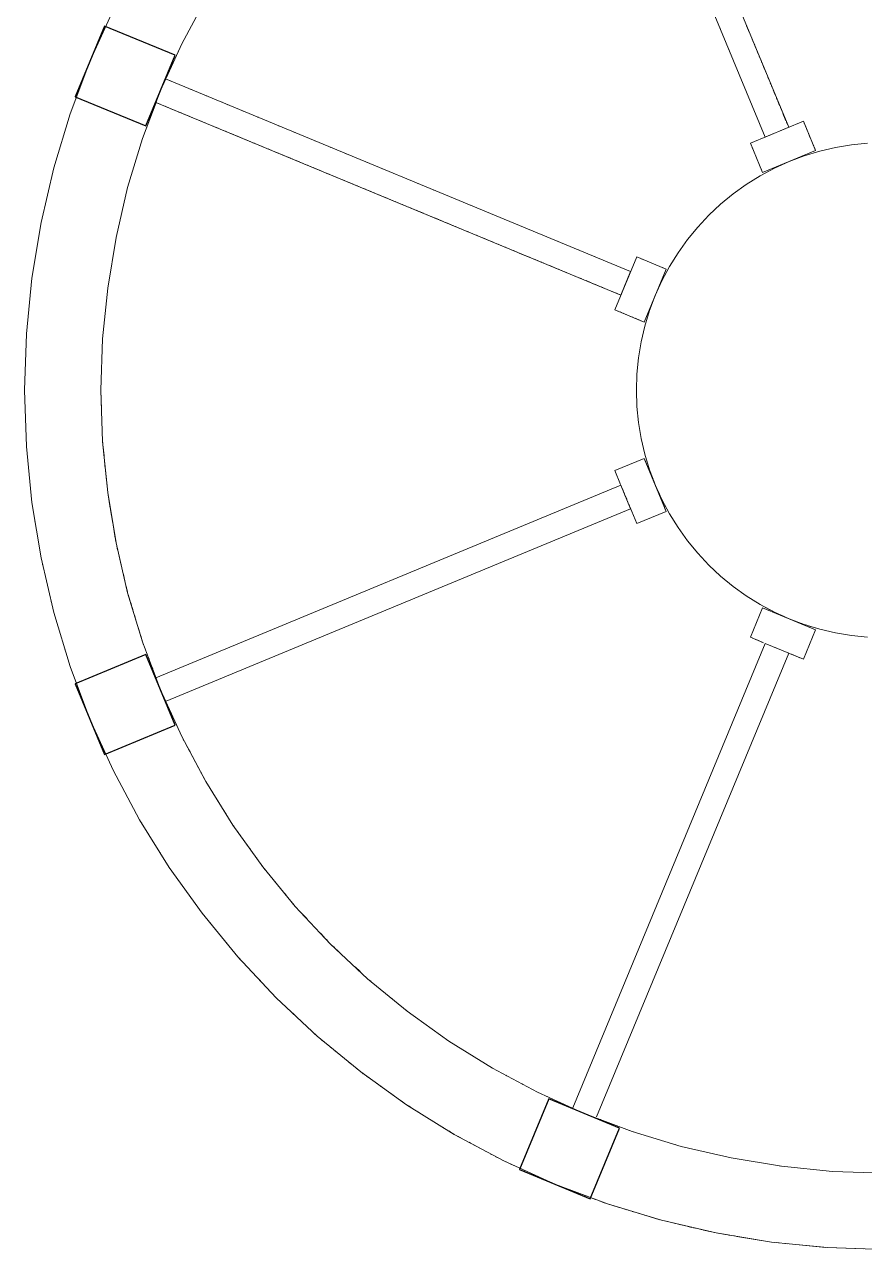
# Paper-space layout '01 Plans' of a CAD drawing. Header units: millimetres. Extents: x 5 to 415, y 7 to 290.
# Drawn here: x 184.6 to 250.5, y 120.6 to 216.7 of the extents above; entities that cross this region are included whole.
import ezdxf

# ---------------------------------------------------------------- set-up
doc = ezdxf.new("R2010")
doc.units = ezdxf.units.MM
doc.layers.add('GEOMETRY', color=7, linetype='Continuous')

# ---------------------------------------------------------------- blocks, each defined once
blk = doc.blocks.new('SHEET_01')
at = {"layer": 'GEOMETRY', "lineweight": 13}
for p, q in [((244.54, 208.623), (229.424, 245.117)), ((227.576, 244.351), (242.692, 207.858)), ((196.924, 215.16), (198.819, 218.704)), ((198.819, 218.704), (196.924, 215.16)), ((189.723, 213.796), (191.543, 217.814)), ((190.727, 216.221), (190.679, 216.106)), ((190.871, 216.568), (190.775, 216.337)), ((190.928, 216.544), (190.871, 216.568)), ((239.155, 216.398), (239.131, 216.455)), ((241.238, 216.594), (241.474, 216.025)), ((190.345, 215.297), (190.321, 215.24)), ((190.44, 215.528), (190.392, 215.413)), ((190.536, 215.759), (190.512, 215.702)), ((190.632, 215.99), (190.608, 215.933)), ((241.521, 215.911), (241.592, 215.74)), ((241.639, 215.626), (241.686, 215.512)), ((241.734, 215.398), (241.875, 215.057)), ((196.924, 215.16), (195.266, 211.5)), ((195.707, 212.472), (196.924, 215.16)), ((239.839, 214.747), (239.815, 214.804)), ((241.922, 214.943), (241.969, 214.829)), ((242.017, 214.715), (242.158, 214.374)), ((188.169, 209.668), (189.723, 213.796)), ((196.103, 213.521), (196.079, 213.463)), ((196.079, 213.463), (196.103, 213.521)), ((240.334, 213.551), (240.31, 213.608)), ((242.229, 214.203), (242.37, 213.861)), ((242.418, 213.747), (242.441, 213.69)), ((242.512, 213.52), (242.653, 213.178)), ((189.364, 212.93), (189.34, 212.872)), ((195.649, 212.424), (195.575, 212.245)), ((232.142, 197.308), (195.649, 212.424)), ((195.72, 212.597), (195.673, 212.482)), ((195.673, 212.482), (195.72, 212.597)), ((195.816, 212.828), (195.768, 212.713)), ((195.768, 212.713), (195.816, 212.828)), ((195.888, 213.001), (195.864, 212.944)), ((195.864, 212.944), (195.888, 213.001)), ((196.007, 213.29), (195.96, 213.175)), ((195.96, 213.175), (196.007, 213.29)), ((242.724, 213.007), (242.771, 212.893)), ((242.818, 212.779), (242.866, 212.666)), ((242.913, 212.552), (243.054, 212.21)), ((188.766, 211.486), (188.742, 211.429)), ((188.862, 211.717), (188.814, 211.602)), ((188.957, 211.948), (188.933, 211.891)), ((189.053, 212.179), (189.005, 212.064)), ((195.266, 211.5), (193.85, 207.739)), ((195.525, 212.126), (194.883, 210.576)), ((195.99, 212.282), (196.047, 212.259)), ((197.641, 211.599), (197.698, 211.575)), ((241.018, 211.9), (240.994, 211.957)), ((243.101, 212.096), (243.149, 211.982)), ((243.196, 211.869), (243.266, 211.698)), ((243.314, 211.584), (243.361, 211.47)), ((188.67, 211.255), (188.575, 211.024)), ((188.575, 211.024), (188.575, 211.024)), ((193.85, 207.739), (194.912, 210.56)), ((194.835, 210.461), (194.692, 210.114)), ((194.692, 210.114), (194.835, 210.461)), ((195.225, 210.435), (194.883, 210.576)), ((194.883, 210.576), (231.377, 195.46)), ((194.883, 210.576), (194.883, 210.576)), ((198.837, 211.103), (198.894, 211.08)), ((200.032, 210.608), (200.089, 210.584)), ((241.513, 210.705), (241.489, 210.762)), ((243.408, 211.356), (243.549, 211.015)), ((243.597, 210.901), (243.644, 210.787)), ((243.691, 210.673), (243.832, 210.331)), ((186.888, 205.447), (188.169, 209.668)), ((194.62, 209.941), (194.596, 209.883)), ((194.596, 209.883), (194.62, 209.941)), ((195.51, 210.317), (195.339, 210.387)), ((195.737, 210.222), (195.623, 210.27)), ((195.908, 210.152), (195.851, 210.175)), ((196.42, 209.939), (196.079, 210.081)), ((196.705, 209.821), (196.534, 209.892)), ((196.933, 209.727), (196.819, 209.774)), ((197.388, 209.539), (197.047, 209.68)), ((197.616, 209.444), (197.502, 209.491)), ((200.488, 210.419), (200.545, 210.396)), ((201.683, 209.924), (201.74, 209.901)), ((243.903, 210.161), (243.95, 210.047)), ((243.997, 209.933), (244.045, 209.819)), ((244.092, 209.705), (244.328, 209.136)), ((194.309, 209.19), (194.285, 209.133)), ((194.285, 209.133), (194.309, 209.19)), ((194.429, 209.479), (194.405, 209.421)), ((194.405, 209.421), (194.429, 209.479)), ((198.071, 209.256), (197.73, 209.397)), ((198.584, 209.043), (198.242, 209.185)), ((198.755, 208.973), (198.698, 208.996)), ((199.267, 208.76), (198.925, 208.902)), ((199.552, 208.642), (199.381, 208.713)), ((199.779, 208.548), (199.666, 208.595)), ((202.879, 209.429), (202.936, 209.405)), ((204.53, 208.745), (204.587, 208.722)), ((245.695, 209.102), (241.537, 207.38)), ((244.54, 208.623), (242.692, 207.858)), ((242.692, 207.858), (244.54, 208.623)), ((244.375, 209.022), (244.446, 208.851)), ((244.493, 208.737), (244.54, 208.623)), ((244.54, 208.623), (244.54, 208.623)), ((245.695, 209.102), (245.719, 209.043)), ((246.651, 206.792), (245.695, 209.102)), ((245.695, 209.102), (245.695, 209.102)), ((245.768, 208.924), (245.793, 208.865)), ((245.866, 208.687), (245.916, 208.569)), ((192.684, 203.894), (193.85, 207.739)), ((193.85, 207.739), (192.684, 203.894)), ((199.95, 208.477), (199.893, 208.501)), ((200.235, 208.359), (200.121, 208.407)), ((200.463, 208.265), (200.349, 208.312)), ((200.975, 208.053), (200.576, 208.218)), ((201.43, 207.864), (201.089, 208.006)), ((201.658, 207.77), (201.544, 207.817)), ((202.114, 207.581), (201.772, 207.723)), ((205.726, 208.25), (205.783, 208.226)), ((207.377, 207.566), (207.434, 207.542)), ((242.692, 207.858), (242.669, 207.915)), ((242.692, 207.858), (242.692, 207.858)), ((245.965, 208.45), (246.014, 208.332)), ((246.063, 208.213), (246.21, 207.858)), ((246.259, 207.74), (246.283, 207.68)), ((202.398, 207.463), (202.284, 207.51)), ((202.626, 207.369), (202.512, 207.416)), ((202.797, 207.298), (202.74, 207.322)), ((203.309, 207.086), (202.968, 207.227)), ((203.594, 206.968), (203.423, 207.039)), ((203.822, 206.874), (203.708, 206.921)), ((204.277, 206.685), (203.935, 206.827)), ((204.505, 206.591), (204.391, 206.638)), ((208.572, 207.071), (208.629, 207.047)), ((241.537, 207.38), (242.494, 205.07)), ((241.709, 206.965), (241.684, 207.024)), ((246.651, 206.792), (242.494, 205.07)), ((242.494, 205.07), (246.651, 206.792)), ((246.977, 206.747), (245.761, 206.378)), ((245.761, 206.378), (246.977, 206.747)), ((246.357, 207.503), (246.406, 207.384)), ((246.455, 207.266), (246.504, 207.147)), ((246.553, 207.029), (246.651, 206.792)), ((246.651, 206.792), (246.651, 206.792)), ((248.214, 207.036), (246.977, 206.747)), ((246.977, 206.747), (248.214, 207.036)), ((249.467, 207.242), (248.214, 207.036)), ((248.214, 207.036), (249.467, 207.242)), ((250.731, 207.367), (249.467, 207.242)), ((249.467, 207.242), (250.731, 207.367)), ((204.96, 206.402), (204.619, 206.544)), ((205.473, 206.19), (205.131, 206.331)), ((205.643, 206.119), (205.586, 206.143)), ((206.156, 205.907), (205.814, 206.048)), ((206.44, 205.789), (206.27, 205.86)), ((206.668, 205.695), (206.554, 205.742)), ((207.124, 205.506), (206.782, 205.648)), ((209.768, 206.576), (209.825, 206.552)), ((211.419, 205.892), (211.476, 205.868)), ((244.573, 205.931), (243.416, 205.407)), ((243.416, 205.407), (244.573, 205.931)), ((245.761, 206.378), (244.573, 205.931)), ((244.573, 205.931), (245.761, 206.378)), ((185.887, 201.151), (186.888, 205.447)), ((207.351, 205.412), (207.237, 205.459)), ((207.864, 205.199), (207.465, 205.365)), ((208.319, 205.011), (207.978, 205.152)), ((208.547, 204.916), (208.433, 204.964)), ((209.002, 204.728), (208.661, 204.869)), ((212.614, 205.396), (212.671, 205.373)), ((214.265, 204.713), (214.322, 204.689)), ((242.296, 204.808), (241.217, 204.138)), ((241.217, 204.138), (242.296, 204.808)), ((243.416, 205.407), (242.296, 204.808)), ((242.296, 204.808), (243.416, 205.407)), ((242.396, 205.307), (242.371, 205.366)), ((242.494, 205.07), (242.469, 205.129)), ((242.494, 205.07), (242.494, 205.07)), ((191.771, 199.98), (192.684, 203.894)), ((192.684, 203.894), (191.771, 199.98)), ((209.287, 204.61), (209.173, 204.657)), ((209.515, 204.516), (209.401, 204.563)), ((209.686, 204.445), (209.629, 204.468)), ((210.198, 204.233), (209.856, 204.374)), ((210.483, 204.115), (210.312, 204.185)), ((210.71, 204.02), (210.596, 204.068)), ((211.166, 203.832), (210.824, 203.973)), ((211.394, 203.737), (211.28, 203.785)), ((215.461, 204.217), (215.518, 204.194)), ((216.656, 203.722), (216.713, 203.699)), ((241.217, 204.138), (240.185, 203.398)), ((240.185, 203.398), (241.217, 204.138)), ((211.849, 203.549), (211.507, 203.69)), ((212.361, 203.336), (212.02, 203.478)), ((212.532, 203.266), (212.475, 203.289)), ((213.045, 203.053), (212.703, 203.195)), ((213.329, 202.936), (213.158, 203.006)), ((213.557, 202.841), (213.443, 202.888)), ((214.012, 202.653), (213.671, 202.794)), ((218.307, 203.038), (218.364, 203.015)), ((240.185, 203.398), (239.203, 202.592)), ((239.203, 202.592), (240.185, 203.398)), ((214.24, 202.558), (214.126, 202.605)), ((214.525, 202.44), (214.354, 202.511)), ((214.752, 202.346), (214.639, 202.393)), ((215.208, 202.157), (214.866, 202.299)), ((215.436, 202.063), (215.322, 202.11)), ((215.891, 201.874), (215.55, 202.016)), ((216.176, 201.756), (216.062, 201.804)), ((219.503, 202.543), (219.56, 202.519)), ((221.154, 201.859), (221.211, 201.836)), ((239.203, 202.592), (238.276, 201.724)), ((238.276, 201.724), (239.203, 202.592)), ((185.168, 196.799), (185.887, 201.151)), ((216.403, 201.662), (216.29, 201.709)), ((216.574, 201.591), (216.517, 201.615)), ((217.087, 201.379), (216.745, 201.521)), ((217.371, 201.261), (217.201, 201.332)), ((217.599, 201.167), (217.485, 201.214)), ((218.055, 200.978), (217.713, 201.12)), ((218.282, 200.884), (218.168, 200.931)), ((222.35, 201.364), (222.407, 201.34)), ((223.545, 200.869), (223.602, 200.845)), ((238.276, 201.724), (237.408, 200.797)), ((237.408, 200.797), (238.276, 201.724)), ((191.117, 196.015), (191.771, 199.98)), ((191.771, 199.98), (191.117, 196.015)), ((218.738, 200.695), (218.396, 200.837)), ((219.25, 200.483), (218.908, 200.625)), ((219.421, 200.412), (219.364, 200.436)), ((219.933, 200.2), (219.592, 200.342)), ((220.218, 200.082), (220.047, 200.153)), ((220.446, 199.988), (220.332, 200.035)), ((220.901, 199.799), (220.56, 199.941)), ((225.196, 200.185), (225.253, 200.161)), ((237.408, 200.797), (236.602, 199.815)), ((236.602, 199.815), (237.408, 200.797)), ((221.129, 199.705), (221.015, 199.752)), ((221.413, 199.587), (221.243, 199.658)), ((221.641, 199.493), (221.527, 199.54)), ((222.097, 199.304), (221.755, 199.445)), ((222.324, 199.21), (222.211, 199.257)), ((222.78, 199.021), (222.438, 199.162)), ((223.065, 198.903), (222.951, 198.95)), ((226.392, 199.69), (226.449, 199.666)), ((228.043, 199.006), (228.1, 198.982)), ((236.602, 199.815), (235.862, 198.783)), ((235.862, 198.783), (236.602, 199.815)), ((223.292, 198.809), (223.178, 198.856)), ((223.975, 198.526), (223.406, 198.762)), ((224.26, 198.408), (224.089, 198.479)), ((224.488, 198.314), (224.374, 198.361)), ((224.943, 198.125), (224.602, 198.266)), ((225.171, 198.031), (225.057, 198.078)), ((225.626, 197.842), (225.285, 197.983)), ((229.238, 198.511), (229.295, 198.487)), ((232.62, 198.463), (230.898, 194.305)), ((234.93, 197.506), (232.62, 198.463)), ((232.976, 198.316), (233.035, 198.291)), ((235.862, 198.783), (235.192, 197.704)), ((235.192, 197.704), (235.862, 198.783)), ((226.139, 197.63), (225.797, 197.771)), ((226.31, 197.559), (226.253, 197.582)), ((226.822, 197.347), (226.48, 197.488)), ((227.107, 197.229), (226.993, 197.276)), ((227.334, 197.134), (227.221, 197.182)), ((227.79, 196.946), (227.448, 197.087)), ((232.142, 197.308), (231.377, 195.46)), ((231.377, 195.46), (232.142, 197.308)), ((232.085, 197.331), (232.142, 197.308)), ((232.142, 197.308), (232.142, 197.308)), ((234.93, 197.506), (233.208, 193.349)), ((233.208, 193.349), (234.93, 197.506)), ((235.192, 197.704), (234.593, 196.584)), ((234.593, 196.584), (235.192, 197.704)), ((234.634, 197.629), (234.693, 197.604)), ((234.871, 197.531), (234.93, 197.506)), ((234.93, 197.506), (234.93, 197.506)), ((184.736, 192.409), (185.168, 196.799)), ((228.018, 196.851), (227.904, 196.899)), ((228.302, 196.734), (228.131, 196.804)), ((228.53, 196.639), (228.416, 196.686)), ((228.985, 196.451), (228.644, 196.592)), ((229.213, 196.356), (229.099, 196.403)), ((229.669, 196.168), (229.327, 196.309)), ((229.953, 196.05), (229.839, 196.097)), ((234.593, 196.584), (234.069, 195.427)), ((234.069, 195.427), (234.593, 196.584)), ((190.723, 192.016), (191.117, 196.015)), ((191.117, 196.015), (190.723, 192.016)), ((230.181, 195.955), (230.067, 196.003)), ((230.864, 195.672), (230.295, 195.908)), ((231.149, 195.554), (230.978, 195.625)), ((231.377, 195.46), (231.263, 195.507)), ((231.377, 195.46), (231.377, 195.46)), ((234.069, 195.427), (233.622, 194.239)), ((233.622, 194.239), (234.069, 195.427)), ((230.957, 194.281), (230.898, 194.305)), ((230.898, 194.305), (233.208, 193.349)), ((230.898, 194.305), (230.898, 194.305)), ((231.135, 194.207), (231.076, 194.232)), ((231.431, 194.084), (231.313, 194.134)), ((233.622, 194.239), (233.253, 193.023)), ((233.253, 193.023), (233.622, 194.239)), ((231.668, 193.986), (231.55, 194.035)), ((232.142, 193.79), (231.787, 193.937)), ((232.32, 193.717), (232.26, 193.741)), ((232.616, 193.594), (232.497, 193.643)), ((232.853, 193.496), (232.734, 193.545)), ((233.208, 193.349), (232.971, 193.447)), ((233.208, 193.349), (233.208, 193.349)), ((184.592, 188), (184.736, 192.409)), ((233.253, 193.023), (232.964, 191.786)), ((232.964, 191.786), (233.253, 193.023)), ((190.592, 188), (190.723, 192.016)), ((190.723, 192.016), (190.592, 188)), ((232.964, 191.786), (232.758, 190.533)), ((232.758, 190.533), (232.964, 191.786)), ((232.758, 190.533), (232.633, 189.269)), ((232.633, 189.269), (232.758, 190.533)), ((232.633, 189.269), (232.592, 188)), ((232.592, 188), (232.633, 189.269)), ((184.736, 183.591), (184.592, 188)), ((190.641, 186.494), (190.592, 188)), ((190.592, 188), (190.723, 183.984)), ((232.592, 188), (232.633, 186.731)), ((232.633, 186.731), (232.592, 188)), ((232.633, 186.731), (232.758, 185.467)), ((232.758, 185.467), (232.633, 186.731)), ((190.723, 183.984), (190.645, 186.368)), ((232.758, 185.467), (232.964, 184.214)), ((232.964, 184.214), (232.758, 185.467)), ((185.168, 179.201), (184.736, 183.591)), ((190.735, 183.859), (190.723, 183.984)), ((190.723, 183.984), (191.117, 179.985)), ((190.834, 182.859), (190.748, 183.734)), ((232.964, 184.214), (233.253, 182.977)), ((233.253, 182.977), (232.964, 184.214)), ((190.932, 181.859), (190.846, 182.734)), ((233.208, 182.651), (230.898, 181.695)), ((234.93, 178.494), (233.208, 182.651)), ((233.208, 182.651), (233.208, 182.651)), ((233.253, 182.977), (233.622, 181.761)), ((233.622, 181.761), (233.253, 182.977)), ((184.927, 181.647), (184.934, 181.584)), ((191.025, 180.922), (190.945, 181.734)), ((230.898, 181.695), (231.353, 180.598)), ((233.256, 182.536), (233.327, 182.363)), ((233.375, 182.247), (233.399, 182.189)), ((233.471, 182.016), (233.519, 181.901)), ((233.567, 181.785), (233.614, 181.67)), ((233.622, 181.761), (233.904, 181.011)), ((234.069, 180.573), (233.622, 181.761)), ((191.117, 179.985), (191.043, 180.734)), ((231.185, 181.002), (231.161, 181.06)), ((233.662, 181.554), (233.806, 181.208)), ((233.854, 181.092), (233.901, 180.977)), ((233.949, 180.861), (234.093, 180.515)), ((233.951, 180.886), (234.069, 180.573)), ((191.321, 178.746), (191.117, 179.985)), ((191.117, 179.985), (191.771, 176.02)), ((231.377, 180.54), (194.883, 165.424)), ((232.142, 178.692), (231.377, 180.54)), ((231.4, 180.482), (231.424, 180.424)), ((231.401, 180.48), (231.426, 180.421)), ((231.496, 180.251), (231.544, 180.136)), ((231.5, 180.242), (231.549, 180.123)), ((231.592, 180.02), (231.64, 179.905)), ((231.599, 180.003), (231.648, 179.884)), ((231.687, 179.789), (231.831, 179.443)), ((231.697, 179.765), (231.747, 179.646)), ((234.069, 180.573), (234.097, 180.512)), ((234.593, 179.416), (234.069, 180.573)), ((234.141, 180.399), (234.212, 180.226)), ((234.152, 180.39), (234.4, 179.842)), ((234.26, 180.111), (234.308, 179.995)), ((234.356, 179.88), (234.38, 179.822)), ((234.455, 179.72), (234.593, 179.416)), ((185.887, 174.849), (185.168, 179.201)), ((185.22, 178.891), (185.23, 178.828)), ((231.796, 179.527), (231.846, 179.407)), ((231.879, 179.327), (231.927, 179.212)), ((231.895, 179.288), (231.92, 179.229)), ((231.974, 179.096), (232.046, 178.923)), ((231.994, 179.05), (232.043, 178.931)), ((232.093, 178.811), (232.142, 178.692)), ((232.094, 178.808), (232.62, 177.537)), ((234.452, 179.649), (234.499, 179.533)), ((234.547, 179.418), (234.595, 179.302)), ((234.593, 179.416), (235.192, 178.296)), ((235.192, 178.296), (234.593, 179.416)), ((234.643, 179.187), (234.786, 178.84)), ((191.516, 177.569), (191.342, 178.622)), ((232.142, 178.692), (195.706, 163.6)), ((195.706, 163.6), (232.142, 178.692)), ((232.166, 178.634), (232.142, 178.692)), ((232.142, 178.692), (232.142, 178.692)), ((234.93, 178.494), (232.62, 177.537)), ((232.62, 177.537), (234.93, 178.494)), ((234.834, 178.725), (234.93, 178.494)), ((234.93, 178.494), (234.93, 178.494)), ((235.192, 178.296), (235.862, 177.217)), ((235.862, 177.217), (235.192, 178.296)), ((185.415, 177.709), (185.425, 177.647)), ((191.71, 176.392), (191.536, 177.445)), ((232.62, 177.537), (232.596, 177.595)), ((232.62, 177.537), (232.62, 177.537)), ((235.862, 177.217), (236.602, 176.185)), ((236.602, 176.185), (235.862, 177.217)), ((191.771, 176.02), (191.731, 176.268)), ((191.8, 175.898), (191.771, 176.02)), ((191.771, 176.02), (192.684, 172.106)), ((236.602, 176.185), (237.408, 175.203)), ((237.408, 175.203), (236.602, 176.185)), ((191.9, 175.469), (191.829, 175.775)), ((192.099, 174.613), (191.928, 175.347)), ((237.408, 175.203), (238.276, 174.276)), ((238.276, 174.276), (237.408, 175.203)), ((186.888, 170.553), (185.887, 174.849)), ((186.001, 174.358), (186.016, 174.297)), ((192.199, 174.185), (192.128, 174.491)), ((192.285, 173.818), (192.228, 174.063)), ((238.276, 174.276), (239.203, 173.408)), ((239.203, 173.408), (238.276, 174.276)), ((192.399, 173.329), (192.328, 173.635)), ((192.499, 172.901), (192.427, 173.207)), ((239.203, 173.408), (240.185, 172.602)), ((240.185, 172.602), (239.203, 173.408)), ((192.584, 172.534), (192.527, 172.779)), ((192.67, 172.167), (192.613, 172.412)), ((192.684, 172.106), (193.85, 168.261)), ((240.185, 172.602), (241.217, 171.862)), ((241.217, 171.862), (240.185, 172.602)), ((186.688, 171.413), (186.702, 171.351)), ((192.884, 171.445), (192.72, 171.986)), ((192.976, 171.145), (192.921, 171.325)), ((241.217, 171.862), (242.296, 171.192)), ((242.296, 171.192), (241.217, 171.862)), ((242.296, 171.192), (243.121, 170.751)), ((243.416, 170.593), (242.296, 171.192)), ((188.169, 166.332), (186.888, 170.553)), ((193.085, 170.784), (193.012, 171.025)), ((193.176, 170.484), (193.121, 170.664)), ((193.267, 170.184), (193.213, 170.364)), ((242.494, 170.93), (241.537, 168.62)), ((246.651, 169.208), (242.494, 170.93)), ((242.494, 170.93), (242.494, 170.93)), ((242.898, 170.763), (242.956, 170.739)), ((243.239, 170.688), (243.298, 170.656)), ((243.416, 170.593), (243.538, 170.538)), ((244.573, 170.069), (243.416, 170.593)), ((243.903, 170.372), (243.964, 170.345)), ((244.086, 170.29), (244.146, 170.262)), ((193.358, 169.883), (193.304, 170.063)), ((193.577, 169.162), (193.413, 169.703)), ((244.573, 170.069), (244.63, 170.045)), ((244.573, 170.069), (244.635, 170.045)), ((245.761, 169.622), (244.573, 170.069)), ((245.073, 169.881), (245.136, 169.857)), ((245.261, 169.81), (245.386, 169.763)), ((245.266, 169.782), (245.323, 169.758)), ((245.574, 169.692), (245.636, 169.669)), ((246.651, 169.208), (245.695, 166.898)), ((245.695, 166.898), (246.651, 169.208)), ((245.761, 169.622), (245.953, 169.563)), ((246.977, 169.253), (245.761, 169.622)), ((246.081, 169.525), (246.977, 169.253)), ((246.594, 169.232), (246.651, 169.208)), ((246.651, 169.208), (246.651, 169.208)), ((246.977, 169.253), (246.977, 169.253)), ((246.977, 169.253), (248.214, 168.964)), ((248.214, 168.964), (246.977, 169.253)), ((246.977, 169.253), (246.977, 169.253)), ((193.668, 168.862), (193.614, 169.042)), ((193.85, 168.261), (193.705, 168.742)), ((193.939, 168.026), (193.85, 168.261)), ((193.85, 168.261), (195.266, 164.5)), ((241.595, 168.596), (241.537, 168.62)), ((241.537, 168.62), (242.577, 168.19)), ((241.537, 168.62), (241.537, 168.62)), ((241.768, 168.525), (241.71, 168.549)), ((242.057, 168.405), (241.941, 168.453)), ((242.288, 168.309), (242.172, 168.357)), ((242.577, 168.19), (242.403, 168.261)), ((248.214, 168.964), (249.467, 168.758)), ((249.467, 168.758), (248.214, 168.964)), ((249.467, 168.758), (250.731, 168.633)), ((250.731, 168.633), (249.467, 168.758)), ((187.766, 167.659), (187.785, 167.599)), ((194.05, 167.732), (194.005, 167.85)), ((194.16, 167.438), (194.094, 167.614)), ((194.249, 167.203), (194.204, 167.321)), ((242.692, 168.142), (227.6, 131.706)), ((244.54, 167.377), (229.471, 130.997)), ((229.471, 130.997), (244.54, 167.377)), ((244.54, 167.377), (242.692, 168.142)), ((243.501, 167.807), (243.558, 167.783)), ((244.48, 167.401), (244.54, 167.377)), ((244.482, 167.4), (245.695, 166.898)), ((244.655, 167.329), (244.54, 167.377)), ((244.54, 167.377), (244.54, 167.377)), ((245.117, 167.137), (244.771, 167.281)), ((188.059, 166.694), (188.077, 166.634)), ((189.723, 162.204), (188.169, 166.332)), ((194.359, 166.909), (194.293, 167.086)), ((194.536, 166.439), (194.403, 166.792)), ((194.647, 166.145), (194.58, 166.322)), ((245.406, 167.018), (245.291, 167.066)), ((245.695, 166.898), (245.521, 166.97)), ((245.695, 166.898), (245.695, 166.898)), ((188.258, 166.096), (188.28, 166.037)), ((194.846, 165.617), (194.691, 166.028)), ((194.692, 165.886), (194.716, 165.828)), ((194.716, 165.828), (194.692, 165.886)), ((194.883, 165.424), (194.908, 165.364)), ((188.632, 164.999), (188.575, 164.976)), ((188.575, 164.976), (189.053, 163.821)), ((188.575, 164.976), (188.575, 164.976)), ((188.67, 164.745), (188.646, 164.802)), ((194.982, 165.185), (195.031, 165.066)), ((195.081, 164.947), (195.13, 164.828)), ((195.18, 164.709), (195.229, 164.589)), ((195.266, 164.5), (196.924, 160.84)), ((195.278, 164.47), (195.328, 164.351)), ((189.035, 164.032), (189.057, 163.973)), ((189.101, 163.705), (189.149, 163.59)), ((189.22, 163.416), (189.244, 163.359)), ((195.377, 164.232), (195.402, 164.172)), ((195.575, 163.755), (195.599, 163.695)), ((195.673, 163.518), (195.697, 163.461)), ((195.697, 163.461), (195.673, 163.518)), ((195.732, 163.471), (195.681, 163.585)), ((189.292, 163.243), (189.364, 163.07)), ((189.364, 163.07), (189.34, 163.128)), ((189.412, 162.955), (189.46, 162.839)), ((189.627, 162.435), (189.651, 162.377)), ((189.634, 162.44), (189.656, 162.381)), ((195.81, 163.299), (195.784, 163.356)), ((195.914, 163.07), (195.862, 163.185)), ((195.96, 162.825), (195.984, 162.768)), ((195.984, 162.768), (195.96, 162.825)), ((196.121, 162.613), (195.966, 162.956)), ((196.225, 162.384), (196.173, 162.498)), ((191.543, 158.186), (189.723, 162.204)), ((189.914, 161.742), (189.938, 161.684)), ((196.303, 162.212), (196.277, 162.27)), ((196.406, 161.984), (196.354, 162.098)), ((196.613, 161.526), (196.458, 161.869)), ((190.105, 161.28), (190.129, 161.222)), ((190.201, 161.049), (190.44, 160.472)), ((190.321, 160.884), (190.347, 160.826)), ((190.345, 160.703), (190.321, 160.76)), ((196.717, 161.297), (196.665, 161.412)), ((196.795, 161.126), (196.769, 161.183)), ((196.899, 160.897), (196.847, 161.011)), ((196.924, 160.84), (198.819, 157.296)), ((196.984, 160.729), (196.954, 160.784)), ((197.102, 160.507), (197.043, 160.618)), ((190.488, 160.356), (190.871, 159.432)), ((190.536, 160.241), (190.512, 160.298)), ((197.191, 160.341), (197.161, 160.397)), ((197.398, 159.954), (197.25, 160.231)), ((197.576, 159.621), (197.457, 159.843)), ((190.871, 159.432), (190.847, 159.49)), ((190.928, 159.456), (190.871, 159.432)), ((190.871, 159.432), (190.928, 159.456)), ((190.871, 159.432), (190.871, 159.432)), ((197.664, 159.455), (197.635, 159.511)), ((197.783, 159.234), (197.753, 159.289)), ((197.872, 159.068), (197.842, 159.123)), ((197.99, 158.846), (197.931, 158.957)), ((198.079, 158.68), (198.049, 158.736)), ((198.345, 158.182), (198.138, 158.569)), ((193.623, 154.296), (191.543, 158.186)), ((191.692, 157.908), (191.721, 157.853)), ((198.464, 157.96), (198.434, 158.016)), ((198.552, 157.794), (198.523, 157.85)), ((198.671, 157.573), (198.641, 157.628)), ((198.819, 157.296), (198.73, 157.462)), ((198.951, 157.082), (198.819, 157.296)), ((198.819, 157.296), (200.941, 153.883)), ((199.15, 156.763), (199.018, 156.976)), ((199.25, 156.603), (199.217, 156.656)), ((199.449, 156.283), (199.316, 156.496)), ((199.614, 156.016), (199.515, 156.176)), ((199.747, 155.803), (199.714, 155.856)), ((199.946, 155.483), (199.813, 155.696)), ((193.266, 154.963), (193.296, 154.907)), ((200.046, 155.323), (200.012, 155.376)), ((200.244, 155.003), (200.211, 155.056)), ((200.41, 154.736), (200.311, 154.896)), ((195.952, 150.55), (193.623, 154.296)), ((193.756, 154.082), (193.789, 154.028)), ((193.955, 153.761), (193.989, 153.707)), ((200.543, 154.523), (200.51, 154.576)), ((200.742, 154.203), (200.709, 154.257)), ((200.841, 154.043), (200.808, 154.097)), ((200.941, 153.883), (203.281, 150.617)), ((201.124, 153.628), (200.977, 153.832)), ((201.416, 153.22), (201.306, 153.373)), ((201.526, 153.067), (201.489, 153.118)), ((201.818, 152.658), (201.782, 152.709)), ((202.111, 152.25), (201.965, 152.454)), ((202.404, 151.842), (202.257, 152.046)), ((195.22, 151.727), (195.253, 151.674)), ((195.719, 150.924), (195.752, 150.871)), ((202.513, 151.689), (202.477, 151.74)), ((202.806, 151.28), (202.769, 151.331)), ((203.099, 150.872), (202.952, 151.076)), ((198.521, 146.964), (195.952, 150.55)), ((196.099, 150.345), (196.135, 150.294)), ((203.281, 150.617), (203.245, 150.668)), ((203.481, 150.374), (203.281, 150.617)), ((203.281, 150.617), (205.831, 147.511)), ((203.879, 149.889), (203.759, 150.034)), ((196.796, 149.372), (196.833, 149.321)), ((197.09, 148.962), (197.126, 148.911)), ((204.277, 149.403), (204.158, 149.549)), ((204.676, 148.918), (204.636, 148.967)), ((197.787, 147.989), (197.824, 147.938)), ((205.154, 148.336), (205.034, 148.481)), ((198.081, 147.579), (198.118, 147.528)), ((205.751, 147.608), (205.512, 147.899)), ((205.831, 147.511), (208.578, 144.578)), ((201.32, 143.555), (198.521, 146.964)), ((199.161, 146.185), (199.201, 146.136)), ((206.732, 146.548), (206.303, 147.006)), ((207.032, 146.227), (206.99, 146.273)), ((200.04, 145.113), (200.08, 145.065)), ((208.106, 145.082), (207.805, 145.403)), ((200.44, 144.626), (200.48, 144.577)), ((208.406, 144.761), (208.277, 144.898)), ((208.578, 144.578), (211.511, 141.831)), ((208.898, 144.277), (208.761, 144.406)), ((200.92, 144.042), (200.96, 143.993)), ((201.32, 143.555), (201.535, 143.325)), ((204.335, 140.335), (201.32, 143.555)), ((201.621, 143.233), (201.75, 143.095)), ((209.311, 143.891), (209.082, 144.106)), ((210.273, 142.99), (210.227, 143.032)), ((210.915, 142.389), (210.548, 142.732)), ((202.698, 142.083), (202.827, 141.945)), ((203, 141.761), (203.215, 141.531)), ((211.511, 141.831), (214.617, 139.281)), ((211.753, 141.632), (211.608, 141.751)), ((204.077, 140.611), (204.12, 140.565)), ((207.555, 137.32), (204.335, 140.335)), ((212.384, 141.114), (212.336, 141.154)), ((204.565, 140.12), (204.611, 140.077)), ((213.452, 140.237), (213.403, 140.277)), ((213.937, 139.839), (213.889, 139.879)), ((214.52, 139.361), (214.374, 139.481)), ((205.439, 139.301), (205.761, 139)), ((205.945, 138.827), (206.083, 138.698)), ((214.617, 139.281), (217.883, 136.941)), ((214.923, 139.062), (214.872, 139.099)), ((215.893, 138.367), (215.842, 138.404)), ((207.003, 137.837), (207.233, 137.621)), ((207.325, 137.535), (207.555, 137.32)), ((216.301, 138.074), (216.25, 138.111)), ((210.964, 134.521), (207.555, 137.32)), ((207.895, 137.04), (208.042, 136.92)), ((208.48, 136.56), (208.626, 136.44)), ((217.271, 137.38), (217.22, 137.416)), ((217.679, 137.087), (217.628, 137.124)), ((217.883, 136.941), (221.296, 134.819)), ((208.967, 136.16), (209.113, 136.04)), ((209.552, 135.681), (209.6, 135.641)), ((219.536, 135.913), (219.483, 135.946)), ((210.039, 135.281), (210.185, 135.161)), ((210.623, 134.801), (210.672, 134.761)), ((220.336, 135.416), (220.283, 135.449)), ((220.816, 135.117), (220.763, 135.15)), ((221.136, 134.918), (221.082, 134.951)), ((221.296, 134.819), (224.84, 132.924)), ((214.55, 131.952), (210.964, 134.521)), ((211.118, 134.411), (211.169, 134.374)), ((211.425, 134.191), (211.579, 134.081)), ((211.835, 133.897), (211.989, 133.787)), ((212.091, 133.714), (212.245, 133.604)), ((222.403, 134.227), (222.348, 134.256)), ((223.677, 133.546), (223.621, 133.576)), ((212.501, 133.42), (212.552, 133.383)), ((212.757, 133.237), (212.962, 133.09)), ((213.218, 132.906), (213.372, 132.796)), ((213.474, 132.723), (213.525, 132.686)), ((224.064, 133.339), (224.009, 133.368)), ((224.84, 132.924), (228.5, 131.266)), ((213.884, 132.429), (213.935, 132.392)), ((214.14, 132.246), (214.345, 132.099)), ((214.55, 131.952), (214.603, 131.919)), ((218.296, 129.623), (214.55, 131.952)), ((214.71, 131.852), (214.924, 131.719)), ((215.031, 131.652), (215.192, 131.553)), ((225.64, 132.562), (225.583, 132.588)), ((226.727, 132.069), (226.67, 132.095)), ((215.353, 131.453), (215.406, 131.419)), ((215.513, 131.353), (215.727, 131.22)), ((215.834, 131.153), (215.888, 131.12)), ((216.155, 130.954), (216.209, 130.92)), ((216.316, 130.854), (216.476, 130.754)), ((228.5, 131.266), (232.261, 129.85)), ((229.793, 130.779), (229.734, 130.802)), ((216.637, 130.654), (216.69, 130.621)), ((216.958, 130.454), (217.011, 130.421)), ((217.118, 130.355), (217.172, 130.321)), ((217.44, 130.155), (217.493, 130.122)), ((217.6, 130.055), (217.761, 129.955)), ((217.868, 129.889), (218.082, 129.756)), ((232.143, 129.895), (232.085, 129.917)), ((232.261, 129.85), (236.106, 128.684)), ((232.441, 129.796), (232.381, 129.814)), ((218.189, 129.689), (218.296, 129.623)), ((218.296, 129.623), (218.462, 129.533)), ((222.186, 127.543), (218.296, 129.623)), ((218.574, 129.474), (218.963, 129.266)), ((219.296, 129.088), (219.352, 129.058)), ((219.463, 128.999), (219.574, 128.939)), ((219.685, 128.88), (219.741, 128.85)), ((219.852, 128.791), (220.13, 128.642)), ((235.686, 128.812), (235.626, 128.83)), ((220.241, 128.583), (220.408, 128.494)), ((220.574, 128.405), (220.63, 128.375)), ((220.741, 128.316), (220.852, 128.256)), ((220.963, 128.197), (221.019, 128.167)), ((221.13, 128.108), (221.408, 127.959)), ((221.519, 127.9), (221.908, 127.692)), ((236.106, 128.684), (240.02, 127.771)), ((222.075, 127.603), (222.13, 127.573)), ((226.204, 125.723), (222.186, 127.543)), ((222.243, 127.517), (222.588, 127.361)), ((222.703, 127.309), (222.99, 127.179)), ((223.104, 127.127), (223.162, 127.101)), ((223.334, 127.023), (223.678, 126.867)), ((223.48, 126.986), (223.432, 126.871)), ((223.432, 126.871), (225.338, 126.081)), ((240.02, 127.771), (243.985, 127.117)), ((243.861, 127.137), (243.799, 127.148)), ((243.985, 127.117), (247.984, 126.723)), ((223.663, 126.775), (223.548, 126.823)), ((223.894, 126.679), (223.779, 126.727)), ((223.793, 126.815), (223.851, 126.789)), ((223.965, 126.737), (224.08, 126.685)), ((224.356, 126.488), (224.01, 126.632)), ((224.195, 126.633), (224.252, 126.607)), ((224.425, 126.529), (224.539, 126.477)), ((225.049, 126.201), (224.472, 126.44)), ((224.654, 126.425), (224.941, 126.295)), ((225.056, 126.243), (225.171, 126.191)), ((225.338, 126.081), (225.222, 126.129)), ((225.286, 126.139), (225.343, 126.113)), ((225.569, 125.986), (225.453, 126.034)), ((225.453, 126.034), (226.031, 125.794)), ((225.515, 126.035), (225.63, 125.983)), ((226.031, 125.794), (225.684, 125.938)), ((225.745, 125.931), (226.032, 125.801)), ((247.984, 126.723), (252, 126.592)), ((226.262, 125.699), (226.146, 125.747)), ((226.146, 125.747), (228.976, 124.575)), ((226.147, 125.749), (226.204, 125.723)), ((226.204, 125.723), (226.558, 125.59)), ((230.332, 124.169), (226.204, 125.723)), ((226.724, 125.507), (226.377, 125.651)), ((226.676, 125.545), (227.324, 125.301)), ((227.243, 125.292), (226.839, 125.46)), ((227.416, 125.22), (227.359, 125.244)), ((227.442, 125.257), (227.619, 125.19)), ((227.705, 125.101), (227.59, 125.149)), ((227.737, 125.146), (228.091, 125.012)), ((227.936, 125.005), (227.821, 125.053)), ((228.398, 124.814), (228.052, 124.957)), ((228.209, 124.968), (228.386, 124.901)), ((228.504, 124.857), (228.622, 124.813)), ((228.976, 124.575), (228.514, 124.766)), ((228.74, 124.768), (228.917, 124.702)), ((228.999, 124.632), (228.976, 124.575)), ((228.976, 124.575), (228.999, 124.632)), ((228.976, 124.575), (228.976, 124.575)), ((229.035, 124.657), (229.389, 124.524)), ((229.566, 124.457), (229.684, 124.413)), ((229.801, 124.369), (230.155, 124.235)), ((230.332, 124.169), (231.176, 123.913)), ((234.553, 122.888), (230.332, 124.169)), ((231.297, 123.876), (231.84, 123.712)), ((231.96, 123.675), (232.141, 123.62)), ((232.262, 123.584), (232.443, 123.529)), ((232.563, 123.492), (232.805, 123.419)), ((232.925, 123.382), (233.106, 123.327)), ((233.227, 123.291), (233.408, 123.236)), ((233.589, 123.181), (234.433, 122.925)), ((234.553, 122.888), (234.799, 122.831)), ((238.849, 121.887), (234.553, 122.888)), ((234.922, 122.803), (235.658, 122.631)), ((235.781, 122.602), (236.088, 122.531)), ((236.21, 122.502), (236.456, 122.445)), ((236.64, 122.402), (236.947, 122.33)), ((237.07, 122.302), (237.376, 122.23)), ((237.499, 122.202), (237.745, 122.144)), ((237.867, 122.116), (238.849, 121.887)), ((238.849, 121.887), (239.098, 121.846)), ((243.201, 121.168), (238.849, 121.887)), ((239.284, 121.815), (239.72, 121.743)), ((239.844, 121.723), (240.279, 121.651)), ((240.466, 121.62), (243.201, 121.168)), ((243.201, 121.168), (243.452, 121.144)), ((247.591, 120.736), (243.201, 121.168)), ((243.578, 121.131), (244.456, 121.045)), ((244.581, 121.032), (247.466, 120.748)), ((247.591, 120.736), (250.425, 120.643)), ((252, 120.592), (247.591, 120.736))]:
    blk.add_line(p, q, dxfattribs=at)
at = {"layer": 'GEOMETRY', "lineweight": 30}
for p, q in [((190.871, 216.568), (188.575, 211.024)), ((196.414, 214.272), (190.871, 216.568)), ((194.118, 208.728), (196.414, 214.272)), ((188.575, 211.024), (194.118, 208.728)), ((194.118, 167.272), (188.575, 164.976)), ((196.414, 161.728), (194.118, 167.272)), ((188.575, 164.976), (190.871, 159.432)), ((190.871, 159.432), (196.414, 161.728)), ((225.728, 132.414), (223.432, 126.871)), ((231.272, 130.118), (225.728, 132.414)), ((228.976, 124.575), (231.272, 130.118)), ((223.432, 126.871), (228.976, 124.575))]:
    blk.add_line(p, q, dxfattribs=at)

psp = doc.layouts.new('01 Plans')

# ---------------------------------------------------------------- block references
psp.add_blockref('SHEET_01', (0, 0))

doc.saveas('drawing.dxf')
